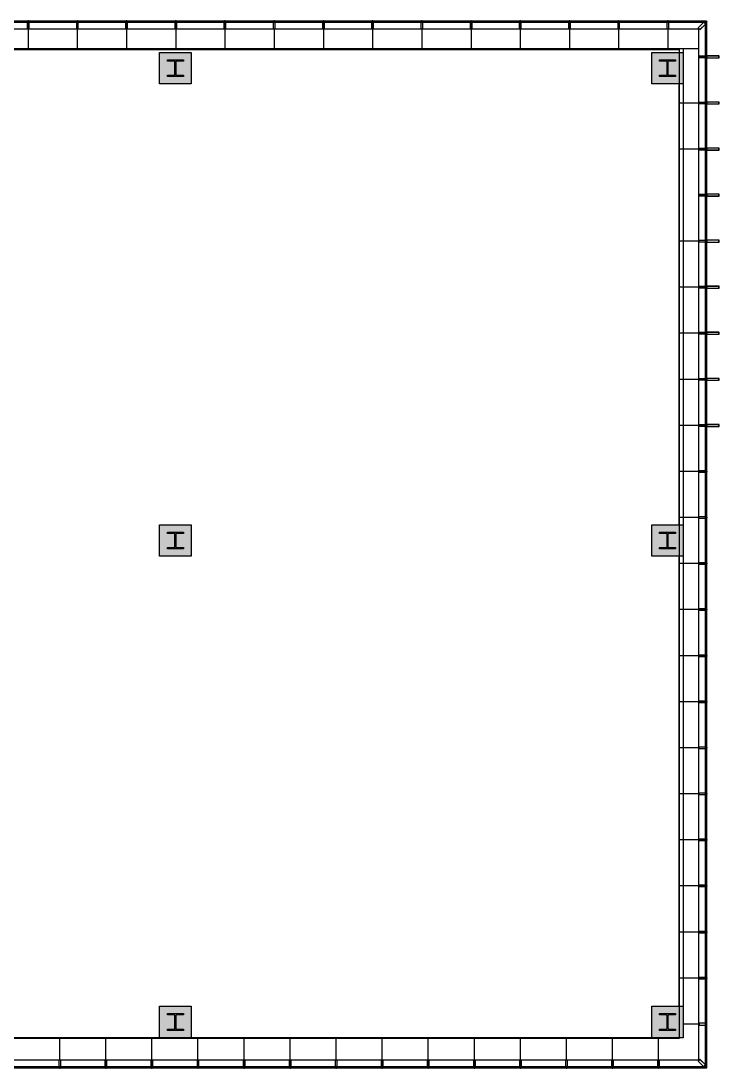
# Model space of a CAD drawing. Header units: millimetres. Extents: x 5865 to 41225, y 6941 to 34691.
# Drawn here: x 23493 to 41225, y 8090 to 34691 of the extents above; entities that cross this region are included whole.
import ezdxf

# ---------------------------------------------------------------- set-up
doc = ezdxf.new("R2010")
doc.units = ezdxf.units.MM
doc.linetypes.add('CONTINOUS', pattern=[0])
for name, color, linetype in [('AA-CLXM', 2, 'CONTINOUS'), ('AA-DWXM-WIN', 4, 'Continuous'), ('AA-ELEV-PCN9', 9, 'Continuous'), ('AA-SOLI-0253', 253, 'Continuous'), ('AA-WAXM-CONC', 2, 'Continuous'), ('bGridSpace', 6, 'Continuous'), ('WID', 4, 'Continuous')]:
    doc.layers.add(name, color=color, linetype=linetype)

# ---------------------------------------------------------------- blocks, each defined once
blk = doc.blocks.new('A$C6F92427D')
at = {"layer": 'AA-DWXM-WIN'}
for points in [[(2, -10), (17, -10), (17, 20), (2, 20)], [(-15, -180), (35, -180), (35, -10), (-15, -10)]]:
    blk.add_lwpolyline(points, close=True, dxfattribs=at)
at = {"layer": 'AA-DWXM-WIN', "color": 8}
blk.add_lwpolyline([(-12, -177), (32, -177), (32, -13), (-12, -13)], close=True, dxfattribs=at)

msp = doc.modelspace()

# ---------------------------------------------------------------- hatches: boundary and pattern name
at = {"layer": 'AA-SOLI-0253', "ltscale": 3}
for points in [[(27015, 33891), (27015, 33091), (27815, 33091), (27815, 33891)], [(40315, 33091), (40315, 33891), (39515, 33891), (39515, 33091)], [(27015, 21891), (27015, 21091), (27815, 21091), (27815, 21891)], [(40315, 21091), (40315, 21891), (39515, 21891), (39515, 21091)], [(27015, 8860), (27815, 8860), (27815, 9660), (27015, 9660)], [(39515, 9660), (39515, 8860), (40315, 8860), (40315, 9660)]]:
    msp.add_hatch(color=256, dxfattribs=at).paths.add_polyline_path(points)

# ---------------------------------------------------------------- linework, layer by layer
at = {"layer": 'AA-CLXM'}
for points in [[(27619, 33705), (27619, 33670), (27445, 33670, 0.414214), (27425, 33650), (27425, 33332, 0.414214), (27445, 33312), (27619, 33312), (27619, 33277), (27212, 33277), (27212, 33312), (27385, 33312, 0.414214), (27405, 33332), (27405, 33650, 0.414214), (27385, 33670), (27212, 33670), (27212, 33705)], [(40119, 33705), (40119, 33670), (39945, 33670, 0.414214), (39925, 33650), (39925, 33332, 0.414214), (39945, 33312), (40119, 33312), (40119, 33277), (39712, 33277), (39712, 33312), (39885, 33312, 0.414214), (39905, 33332), (39905, 33650, 0.414214), (39885, 33670), (39712, 33670), (39712, 33705)], [(27619, 21705), (27619, 21670), (27445, 21670, 0.414214), (27425, 21650), (27425, 21332, 0.414214), (27445, 21312), (27619, 21312), (27619, 21277), (27212, 21277), (27212, 21312), (27385, 21312, 0.414214), (27405, 21332), (27405, 21650, 0.414214), (27385, 21670), (27212, 21670), (27212, 21705)], [(40119, 21705), (40119, 21670), (39945, 21670, 0.414214), (39925, 21650), (39925, 21332, 0.414214), (39945, 21312), (40119, 21312), (40119, 21277), (39712, 21277), (39712, 21312), (39885, 21312, 0.414214), (39905, 21332), (39905, 21650, 0.414214), (39885, 21670), (39712, 21670), (39712, 21705)], [(27619, 9474), (27619, 9439), (27445, 9439, 0.414214), (27425, 9419), (27425, 9101, 0.414214), (27445, 9081), (27619, 9081), (27619, 9046), (27212, 9046), (27212, 9081), (27385, 9081, 0.414214), (27405, 9101), (27405, 9419, 0.414214), (27385, 9439), (27212, 9439), (27212, 9474)], [(40119, 9474), (40119, 9439), (39945, 9439, 0.414214), (39925, 9419), (39925, 9101, 0.414214), (39945, 9081), (40119, 9081), (40119, 9046), (39712, 9046), (39712, 9081), (39885, 9081, 0.414214), (39905, 9101), (39905, 9419, 0.414214), (39885, 9439), (39712, 9439), (39712, 9474)]]:
    msp.add_lwpolyline(points, format="xyb", close=True, dxfattribs=at)
at = {"layer": 'AA-DWXM-WIN'}
for p, q in [((14933, 34691), (40905, 34691)), ((14933, 34661), (40875, 34661)), ((40885, 8131), (40885, 34650)), ((40915, 8101), (40915, 34680)), ((40875, 8120), (16494, 8120)), ((40905, 8090), (16537, 8090))]:
    msp.add_line(p, q, dxfattribs=at)
at = {"layer": 'AA-DWXM-WIN', "color": 8}
for p, q in [((14920, 34491), (40655, 34491)), ((14965, 34491), (40715, 34491)), ((40715, 8290), (40715, 34491)), ((40715, 8290), (16494, 8290))]:
    msp.add_line(p, q, dxfattribs=at)
at = {"layer": 'AA-DWXM-WIN'}
for points in [[(40740, 34466), (40691, 34516), (40836, 34661), (40885, 34611)], [(40866, 34631), (40855, 34641), (40905, 34691), (40915, 34680)], [(40740, 8315), (40691, 8266), (40836, 8120), (40885, 8170)], [(40866, 8150), (40855, 8140), (40905, 8090), (40915, 8101)]]:
    msp.add_lwpolyline(points, close=True, dxfattribs=at)
at = {"layer": 'AA-DWXM-WIN', "color": 8}
for points in [[(40740, 34470), (40695, 34516), (40836, 34657), (40881, 34611)], [(40918, 33798), (40918, 33754), (41222, 33754), (41222, 33798), (40918, 33798)], [(40918, 32628), (40918, 32584), (41222, 32584), (41222, 32628), (40918, 32628)], [(40918, 31458), (40918, 31414), (41222, 31414), (41222, 31458), (40918, 31458)], [(40918, 30288), (40918, 30244), (41222, 30244), (41222, 30288), (40918, 30288)], [(40918, 29118), (40918, 29074), (41222, 29074), (41222, 29118), (40918, 29118)], [(40918, 27948), (40918, 27904), (41222, 27904), (41222, 27948), (40918, 27948)], [(40918, 26778), (40918, 26734), (41222, 26734), (41222, 26778), (40918, 26778)], [(40918, 25608), (40918, 25564), (41222, 25564), (41222, 25608), (40918, 25608)], [(40918, 24438), (40918, 24394), (41222, 24394), (41222, 24438), (40918, 24438)], [(40740, 8311), (40695, 8266), (40836, 8125), (40881, 8170)]]:
    msp.add_lwpolyline(points, close=True, dxfattribs=at)
at = {"layer": 'AA-DWXM-WIN'}
for points in [[(40915, 33751), (41222, 33751, 0.414214), (41225, 33754), (41225, 33798, 0.414214), (41222, 33801), (40915, 33801), (40915, 33751)], [(40915, 32581), (41222, 32581, 0.414214), (41225, 32584), (41225, 32628, 0.414214), (41222, 32631), (40915, 32631), (40915, 32581)], [(40915, 31411), (41222, 31411, 0.414214), (41225, 31414), (41225, 31458, 0.414214), (41222, 31461), (40915, 31461), (40915, 31411)], [(40915, 30241), (41222, 30241, 0.414214), (41225, 30244), (41225, 30288, 0.414214), (41222, 30291), (40915, 30291), (40915, 30241)], [(40915, 29071), (41222, 29071, 0.414214), (41225, 29074), (41225, 29118, 0.414214), (41222, 29121), (40915, 29121), (40915, 29071)], [(40915, 27901), (41222, 27901, 0.414214), (41225, 27904), (41225, 27948, 0.414214), (41222, 27951), (40915, 27951), (40915, 27901)], [(40915, 26731), (41222, 26731, 0.414214), (41225, 26734), (41225, 26778, 0.414214), (41222, 26781), (40915, 26781), (40915, 26731)], [(40915, 25561), (41222, 25561, 0.414214), (41225, 25564), (41225, 25608, 0.414214), (41222, 25611), (40915, 25611), (40915, 25561)], [(40915, 24391), (41222, 24391, 0.414214), (41225, 24394), (41225, 24438, 0.414214), (41222, 24441), (40915, 24441), (40915, 24391)]]:
    msp.add_lwpolyline(points, format="xyb", dxfattribs=at)
at = {"layer": 'AA-ELEV-PCN9'}
for p, q in [((23675, 34491), (23675, 33991)), ((24925, 34491), (24925, 33991)), ((26175, 34491), (26175, 33991)), ((27425, 34491), (27425, 33991)), ((28675, 34491), (28675, 33991)), ((29925, 34491), (29925, 33991)), ((31175, 34491), (31175, 33991)), ((32425, 34491), (32425, 33991)), ((33675, 34491), (33675, 33991)), ((34925, 34491), (34925, 33991)), ((36175, 34491), (36175, 33991)), ((37425, 34491), (37425, 33991)), ((38675, 34491), (38675, 33991)), ((39925, 34491), (39925, 33991)), ((14965, 33991), (40715, 33991)), ((40215, 21911), (40215, 33071)), ((40715, 32606), (40215, 32606)), ((40715, 31436), (40215, 31436)), ((40715, 29096), (40215, 29096)), ((40715, 27926), (40215, 27926)), ((40715, 26756), (40215, 26756)), ((40715, 25586), (40215, 25586)), ((40715, 24416), (40215, 24416)), ((40715, 23246), (40215, 23246)), ((40715, 22076), (40215, 22076)), ((40215, 9680), (40215, 21071)), ((40715, 20906), (40215, 20906)), ((40715, 19736), (40215, 19736)), ((40715, 18566), (40215, 18566)), ((40715, 17396), (40215, 17396)), ((40715, 16226), (40215, 16226)), ((40715, 15056), (40215, 15056)), ((40715, 13886), (40215, 13886)), ((40715, 12716), (40215, 12716)), ((40715, 11546), (40215, 11546)), ((40715, 10376), (40215, 10376)), ((40715, 9206), (40335, 9206)), ((39495, 8840), (16564, 8840)), ((24480, 8290), (24480, 8840)), ((25650, 8290), (25650, 8840)), ((26820, 8290), (26820, 8840)), ((27990, 8290), (27990, 8840)), ((29160, 8290), (29160, 8840)), ((30330, 8290), (30330, 8840)), ((31500, 8290), (31500, 8840)), ((32670, 8290), (32670, 8840)), ((33840, 8290), (33840, 8840)), ((35010, 8290), (35010, 8840)), ((36180, 8290), (36180, 8840)), ((37350, 8290), (37350, 8840)), ((38520, 8290), (38520, 8840)), ((39690, 8290), (39690, 8840))]:
    msp.add_line(p, q, dxfattribs=at)
at = {"layer": 'AA-WAXM-CONC'}
for points in [[(27015, 33891), (27815, 33891), (27815, 33091), (27015, 33091)], [(39515, 33891), (40315, 33891), (40315, 33091), (39515, 33091)], [(27015, 21891), (27815, 21891), (27815, 21091), (27015, 21091)], [(39515, 21891), (40315, 21891), (40315, 21091), (39515, 21091)], [(27815, 9660), (27815, 8860), (27015, 8860), (27015, 9660)], [(40315, 9660), (40315, 8860), (39515, 8860), (39515, 9660)]]:
    msp.add_lwpolyline(points, close=True, dxfattribs=at)
at = {"layer": 'bGridSpace', "linetype": 'ByBlock'}
msp.add_lwpolyline([(15184, 33963), (40215, 33963), (40215, 8840), (15184, 8840)], close=True, dxfattribs=at)
at = {"layer": 'WID'}
msp.add_lwpolyline([(15115, 33991), (40315, 33991), (40315, 8860), (15115, 8860)], close=True, dxfattribs=at)

# ---------------------------------------------------------------- block references
at = {"layer": 'AA-DWXM-WIN'}
for p in [(23665, 34671), (24915, 34671), (26165, 34671), (27415, 34671), (28665, 34671), (29915, 34671), (31165, 34671), (32415, 34671), (33665, 34671), (34915, 34671), (36165, 34671), (37415, 34671), (38665, 34671), (39915, 34671)]:
    msp.add_blockref('A$C6F92427D', p, dxfattribs=at)
at = {"layer": 'AA-DWXM-WIN', "xscale": -1, "rotation": 270}
for p in [(40895, 33766), (40895, 32596), (40895, 31426), (40895, 30256), (40895, 29086), (40895, 27916), (40895, 26746), (40895, 25576), (40895, 24406), (40895, 23236), (40895, 22066), (40895, 20896), (40895, 19726), (40895, 18556), (40895, 17386), (40895, 16216), (40895, 15046), (40895, 13876), (40895, 12706), (40895, 11536), (40895, 10366)]:
    msp.add_blockref('A$C6F92427D', p, dxfattribs=at)
at = {"layer": 'AA-DWXM-WIN'}
for p, rotation in [((40895, 9216), 270), ((24490, 8110), 180), ((25660, 8110), 180), ((26830, 8110), 180), ((28000, 8110), 180), ((29170, 8110), 180), ((30340, 8110), 180), ((31510, 8110), 180), ((32680, 8110), 180), ((33850, 8110), 180), ((35020, 8110), 180), ((36190, 8110), 180), ((37360, 8110), 180), ((38530, 8110), 180), ((39700, 8110), 180)]:
    msp.add_blockref('A$C6F92427D', p, dxfattribs=dict(at, rotation=rotation))

doc.saveas('drawing.dxf')
